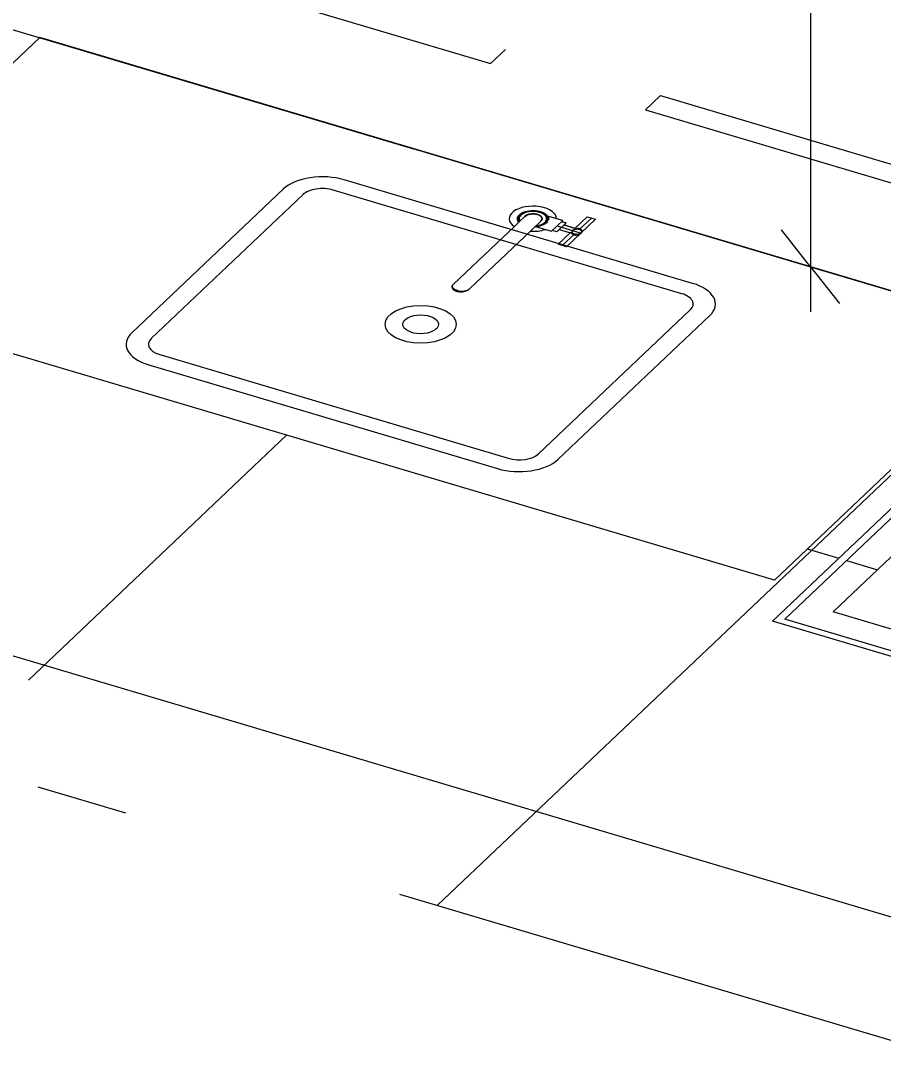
# Model space of a CAD drawing. Header units: metres. Extents: x -0.9 to 62, y -37.3 to 60.
# Drawn here: x 57.306 to 58.277, y -37.204 to -36.031 of the extents above; entities that cross this region are included whole.
import ezdxf

# ---------------------------------------------------------------- set-up
doc = ezdxf.new("R2010")
doc.units = ezdxf.units.M
for name, color, linetype, lineweight in [('A-ANNO-DIMS', 7, 'Continuous', 5), ('A-ANNO-DIMS-25', 7, 'Continuous', 5), ('AL_WC-COZ-AS', 7, 'Continuous', 5), ('ARQ-PAR', 7, 'Continuous', 5), ('ARQ-SAN', 7, 'Continuous', 5), ('KIRYA - PISO', 7, 'Continuous', 5)]:
    doc.layers.add(name, color=color, linetype=linetype, lineweight=lineweight)
doc.layers.add('ARQ_1100_BASE_TÉRREO_GARAGEM_dwg', color=7, linetype='Continuous', lineweight=5, true_color=0x767676)
doc.styles.add('Arial_2', font='arial.ttf', dxfattribs={"height": 0.075})
doc.dimstyles.new('Diagonal_-_2_mm_Arial_-_PRETO', dxfattribs={"dimscale": 0.3048, "dimtxt": 0.076519, "dimasz": 0.246063, "dimexe": 0.19685, "dimexo": 0.123031, "dimgap": 0.04101, "dimtad": 1, "dimrnd": 0.01, "dimzin": 0, "dimdsep": 46, "dimtxsty": 'Arial_2', "dimblk1": 'OBLIQUE', "dimblk2": 'OBLIQUE', "dimsah": 1, "dimcen": 0.09, "dimdle": 0.19685, "dimazin": 0, "dimtfac": 1, "dimtdec": 4, "dimtix": 1, "dimtmove": 0, "dimatfit": 3, "dimfxl": 1, "dimtvp": 1, "dimtolj": 1, "dimtzin": 0, "dimarcsym": 2})
pattern_1 = [(223.481, (1275.579, 2382.917), (0.55406794, -0.16471564), []), (343.443, (1275.579, 2382.917), (0.310219304, 0.2941954), [])]

# ---------------------------------------------------------------- blocks, each defined once
blk = doc.blocks.new('ARQ_1100_BASE_TÉRREO_GARAGEM_dwg_TORNEIRA DUNA 1198 C64-3723940-3D_DT_04')
at = {"layer": 'ARQ-SAN', "color": 253, "true_color": 0xaaaaaa}
for p, q in [((28.1313, -36.2574), (28.1319, -36.2576)), ((28.1645, -36.2535), (28.1507, -36.2665)), ((28.1259, -36.2624), (28.1528, -36.2704)), ((28.128, -36.2663), (28.1409, -36.2702)), ((28.1454, -36.2715), (28.1317, -36.2845)), ((28.1427, -36.2692), (28.1418, -36.2701)), ((28.1429, -36.2681), (28.1428, -36.2683)), ((28.1434, -36.2705), (28.1435, -36.2706)), ((28.1443, -36.2669), (28.144, -36.2671)), ((28.1443, -36.2711), (28.1446, -36.2712)), ((28.1499, -36.2663), (28.1494, -36.2662)), ((28.1534, -36.2695), (28.1534, -36.2697))]:
    blk.add_line(p, q, dxfattribs=at)
for points in [[(28.0093, -36.3278, 0), (28.0089, -36.3282, 0), (28.0083, -36.3288, 0), (28.0093, -36.3278, 0), (28.0781, -36.2625, 0), (28.0828, -36.2581, 0), (28.0824, -36.2577, 0), (28.0818, -36.2568, 0), (28.0817, -36.2566, 0), (28.0813, -36.2554, 0), (28.0812, -36.255, 0), (28.0812, -36.2542, 0), (28.0813, -36.2532, 0), (28.0813, -36.253, 0), (28.0818, -36.2519, 0), (28.082, -36.2514, 0), (28.0825, -36.2508, 0), (28.0834, -36.2498, 0), (28.0847, -36.2487, 0), (28.0854, -36.2483, 0), (28.0863, -36.2477, 0), (28.0878, -36.247, 0), (28.0881, -36.2469, 0), (28.0901, -36.2462, 0), (28.0907, -36.246, 0), (28.0922, -36.2457, 0), (28.0939, -36.2454, 0), (28.0943, -36.2453, 0), (28.0966, -36.2451, 0), (28.0973, -36.2451, 0), (28.0988, -36.245, 0), (28.1007, -36.2451, 0), (28.101, -36.2451, 0), (28.1031, -36.2453, 0), (28.104, -36.2455, 0), (28.1052, -36.2457, 0), (28.1072, -36.2462, 0), (28.1092, -36.2469, 0), (28.11, -36.2473, 0), (28.111, -36.2478, 0), (28.1123, -36.2486, 0), (28.1126, -36.2487, 0), (28.1139, -36.2498, 0), (28.1142, -36.2501, 0), (28.1148, -36.2509, 0), (28.1154, -36.2518, 0), (28.1156, -36.252, 0), (28.116, -36.2532, 0), (28.116, -36.2536, 0), (28.1161, -36.2544, 0), (28.116, -36.2554, 0), (28.1159, -36.2556, 0), (28.1155, -36.2567, 0), (28.1152, -36.2572, 0), (28.1148, -36.2578, 0), (28.1139, -36.2588, 0), (28.1125, -36.2599, 0), (28.1119, -36.2603, 0), (28.1109, -36.2609, 0), (28.1094, -36.2616, 0), (28.1091, -36.2617, 0), (28.1072, -36.2624, 0), (28.1066, -36.2626, 0), (28.1051, -36.2629, 0), (28.1034, -36.2632, 0), (28.1029, -36.2633, 0), (28.1008, -36.2635, 0)], [(28.102, -36.2623, 0), (28.1028, -36.2622, 0), (28.1032, -36.2621, 0), (28.1051, -36.2618, 0), (28.1056, -36.2616, 0), (28.1068, -36.2613, 0), (28.1082, -36.2607, 0), (28.1084, -36.2606, 0), (28.1098, -36.2599, 0), (28.1104, -36.2596, 0), (28.1111, -36.2592, 0), (28.1121, -36.2583, 0), (28.113, -36.2573, 0), (28.1133, -36.2568, 0), (28.1137, -36.2562, 0), (28.114, -36.2553, 0), (28.114, -36.2551, 0), (28.1141, -36.254, 0), (28.114, -36.2537, 0), (28.1139, -36.2529, 0), (28.1135, -36.2521, 0), (28.1134, -36.2519, 0), (28.1127, -36.2509, 0), (28.1124, -36.2506, 0), (28.1117, -36.25, 0), (28.1108, -36.2492, 0), (28.1106, -36.2491, 0), (28.1093, -36.2484, 0), (28.1087, -36.2481, 0), (28.1078, -36.2477, 0), (28.1062, -36.2471, 0), (28.1042, -36.2467, 0), (28.1034, -36.2465, 0), (28.1022, -36.2463, 0), (28.1004, -36.2462, 0), (28.1001, -36.2461, 0), (28.098, -36.2461, 0), (28.0974, -36.2461, 0), (28.096, -36.2462, 0), (28.0944, -36.2464, 0), (28.0941, -36.2465, 0), (28.0922, -36.2469, 0), (28.0916, -36.247, 0), (28.0904, -36.2473, 0), (28.0891, -36.2479, 0), (28.0889, -36.248, 0), (28.0874, -36.2487, 0), (28.0869, -36.249, 0), (28.0862, -36.2494, 0), (28.0852, -36.2503, 0), (28.0842, -36.2513, 0), (28.0839, -36.2518, 0), (28.0836, -36.2524, 0), (28.0833, -36.2533, 0), (28.0833, -36.2535, 0), (28.0832, -36.2546, 0), (28.0832, -36.2549, 0), (28.0834, -36.2557, 0), (28.0838, -36.2565, 0), (28.0839, -36.2567, 0), (28.084, -36.2569, 0)], [(28.0134, -36.3361, 0), (28.0146, -36.3363, 0), (28.0159, -36.3365, 0), (28.0164, -36.3365, 0), (28.0172, -36.3365, 0), (28.0185, -36.3365, 0), (28.0195, -36.3365, 0), (28.0198, -36.3364, 0), (28.0211, -36.3362, 0), (28.0223, -36.336, 0), (28.0226, -36.3359, 0), (28.0235, -36.3356, 0), (28.0246, -36.3352, 0), (28.0252, -36.3348, 0), (28.0256, -36.3346, 0), (28.0264, -36.334, 0), (28.0273, -36.3331, 0), (28.0961, -36.2679, 0), (28.0961, -36.2679, 0), (28.1076, -36.257, 0), (28.1082, -36.2564, 0), (28.1086, -36.2558, 0), (28.1086, -36.2557, 0), (28.1087, -36.2555, 0), (28.1089, -36.2551, 0), (28.1088, -36.2553, 0), (28.1087, -36.2556, 0)], [(28.0828, -36.2581, 0), (28.084, -36.2569, 0), (28.0896, -36.2516, 0), (28.0894, -36.2518, 0), (28.0896, -36.2516, 0), (28.0904, -36.251, 0), (28.0913, -36.2504, 0), (28.0924, -36.2499, 0), (28.0936, -36.2495, 0), (28.0948, -36.2492, 0), (28.0961, -36.249, 0), (28.0974, -36.2488, 0), (28.0987, -36.2488, 0), (28.1, -36.2489, 0), (28.1013, -36.249, 0), (28.1025, -36.2492, 0), (28.1037, -36.2495, 0), (28.1022, -36.2491, 0), (28.1013, -36.249, 0), (28.1014, -36.249, 0), (28.1025, -36.2492, 0), (28.1037, -36.2495, 0), (28.1051, -36.25, 0), (28.1063, -36.2506, 0), (28.1068, -36.2509, 0), (28.1069, -36.251, 0), (28.1076, -36.2516, 0), (28.1081, -36.2521, 0), (28.1082, -36.2523, 0), (28.108, -36.252, 0), (28.1077, -36.2517, 0)], [(28.0925, -36.2499, 0), (28.0935, -36.2495, 0), (28.0929, -36.2497, 0), (28.0925, -36.2499, 0), (28.0924, -36.2499, 0), (28.0923, -36.25, 0), (28.0918, -36.2502, 0), (28.0914, -36.2504, 0), (28.0904, -36.251, 0), (28.0896, -36.2516, 0), (28.0905, -36.2509, 0), (28.0917, -36.2502, 0), (28.0923, -36.25, 0)], [(28.1011, -36.249, 0), (28.1006, -36.2489, 0), (28.1001, -36.2489, 0), (28.099, -36.2488, 0), (28.0974, -36.2488, 0), (28.0958, -36.249, 0), (28.0948, -36.2492, 0), (28.0946, -36.2493, 0), (28.0935, -36.2495, 0), (28.0937, -36.2495, 0), (28.0943, -36.2493, 0), (28.0948, -36.2492, 0), (28.0948, -36.2492, 0), (28.0961, -36.249, 0), (28.0974, -36.2489, 0), (28.0977, -36.2488, 0), (28.0987, -36.2488, 0), (28.1, -36.2489, 0), (28.1008, -36.2489, 0), (28.1013, -36.249, 0)], [(28.1025, -36.2633, 0), (28.1196, -36.2684, 0), (28.1323, -36.2564, 0), (28.1151, -36.2513, 0)], [(28.1068, -36.2509, 0), (28.1063, -36.2507, 0), (28.106, -36.2504, 0), (28.1049, -36.2499, 0), (28.1037, -36.2495, 0), (28.1049, -36.2499, 0), (28.106, -36.2504, 0), (28.1069, -36.251, 0), (28.1077, -36.2516, 0), (28.1082, -36.2523, 0), (28.1087, -36.2529, 0), (28.1089, -36.2536, 0), (28.109, -36.2544, 0), (28.1089, -36.255, 0), (28.1086, -36.2557, 0), (28.1082, -36.2564, 0), (28.1077, -36.257, 0), (28.1075, -36.2571, 0), (28.1077, -36.257, 0), (28.1084, -36.2562, 0), (28.1086, -36.2558, 0)], [(28.1076, -36.2516, 0), (28.1073, -36.2513, 0), (28.1069, -36.251, 0)], [(28.1089, -36.2551, 0), (28.1089, -36.255, 0), (28.109, -36.2544, 0), (28.1089, -36.2538, 0), (28.1089, -36.2536, 0), (28.1086, -36.253, 0), (28.1082, -36.2523, 0), (28.1086, -36.2528, 0), (28.1089, -36.2536, 0), (28.109, -36.2545, 0), (28.1089, -36.255, 0)], [(28.1082, -36.2523, 0), (28.1082, -36.2523, 0), (28.1082, -36.2523, 0)], [(28.1354, -36.2586, 0), (28.136, -36.2588, 0), (28.1254, -36.2689, 0), (28.1206, -36.2675, 0)], [(28.1461, -36.2649, 0), (28.1597, -36.2521, 0), (28.1692, -36.2549, 0), (28.1364, -36.2859, 0), (28.127, -36.2831, 0), (28.1405, -36.2702, 0)], [(28.1462, -36.2651, 0), (28.1333, -36.2613, 0), (28.1464, -36.2654, 0)], [(28.1429, -36.2698, 0), (28.1427, -36.2694, 0), (28.1427, -36.2692, 0), (28.1426, -36.2689, 0)], [(28.1468, -36.2662, 0), (28.1456, -36.2664, 0), (28.1451, -36.2666, 0), (28.1453, -36.2665, 0)], [(28.1462, -36.2663, 0), (28.1456, -36.2664, 0), (28.1465, -36.2656, 0)], [(28.148, -36.2661, 0), (28.1482, -36.2661, 0), (28.1465, -36.2662, 0)], [(28.1495, -36.2718, 0), (28.1483, -36.2719, 0), (28.1481, -36.2719, 0), (28.1469, -36.2718, 0), (28.1467, -36.2718, 0)], [(28.1515, -36.2713, 0), (28.1519, -36.271, 0), (28.1524, -36.2708, 0), (28.1528, -36.2704, 0), (28.1533, -36.27, 0), (28.1534, -36.2697, 0), (28.1535, -36.2694, 0)], [(28.1533, -36.2682, 0), (28.1528, -36.2676, 0), (28.1528, -36.2676, 0), (28.1519, -36.2669, 0), (28.1523, -36.2672, 0)], [(28.0083, -36.3288, 0), (28.0078, -36.3295, 0), (28.0075, -36.3301, 0), (28.0074, -36.3304, 0), (28.0074, -36.3308, 0), (28.0074, -36.3315, 0), (28.0075, -36.3321, 0), (28.0076, -36.3322, 0), (28.0079, -36.3329, 0), (28.0085, -36.3335, 0), (28.0086, -36.3337, 0), (28.0092, -36.3342, 0), (28.01, -36.3347, 0), (28.0106, -36.3351, 0), (28.011, -36.3353, 0), (28.0122, -36.3357, 0), (28.0134, -36.3361, 0), (28.0141, -36.3354, 0), (28.0133, -36.3352, 0)]]:
    blk.add_polyline3d(points, dxfattribs=at)
for centre, major_axis, start_param, end_param in [((28.0986, -36.2543), (0.0267, 0), 6.27801, 10.088632), ((28.0986, -36.2543), (0.0164, 0), 4.880797, 9.806346), ((28.0986, -36.2543), (0.0165, 0), 4.880153, 9.806989), ((28.0986, -36.2543), (0.0103, 0), 1.664465, 2.631185), ((28.0986, -36.2543), (0.0103, 0), 1.562151, 1.664436), ((28.0986, -36.2543), (0.0103, 0), 1.35948, 1.562122), ((28.0986, -36.2543), (0.0103, 0), 1.309318, 1.35948), ((28.0986, -36.2543), (0.0103, 0), 1.184415, 1.309288), ((28.0986, -36.2543), (0.0103, 0), 1.060383, 1.184385), ((28.0986, -36.2543), (0.0103, 0), 5.772774, 7.343556), ((28.1389, -36.2531), (0.011, 0), 4.018337, 4.201128), ((28.1389, -36.2531), (0.011, 0), 4.202843, 4.385609), ((28.0986, -36.2543), (0.0267, 0), 4.59851, 5.267508), ((28.1698, -36.3306), (0.1174, 0), 1.811598, 1.822207), ((28.1484, -36.2699), (0.00628, 0), 3.072092, 3.571315), ((28.1481, -36.269), (0.00544, 0), 2.629358, 5.774601), ((28.1482, -36.269), (0.00553, 0), 2.89494, 3.116332), ((28.1468, -36.2703), (0.00444, 0), 3.573228, 4.189981), ((28.1481, -36.269), (0.00549, 0), 2.632293, 2.824609), ((28.1481, -36.269), (0.00544, 0), 3.432199, 3.712976), ((28.1481, -36.269), (0.00544, 0), 5.769138, 8.918006), ((28.1481, -36.269), (0.00542, 0), 2.419625, 2.631404), ((28.1481, -36.269), (0.00545, 0), 3.713286, 3.939935), ((28.148, -36.2691), (0.00532, 0), 4.024281, 4.205343), ((28.2636, -36.2457), (0.1229, 0), 3.44048, 3.450617), ((28.1497, -36.2687), (0.00628, 0), 1.691085, 2.190214), ((28.1481, -36.269), (0.00544, 0), 1.32188, 1.548953), ((28.1495, -36.2677), (0.00439, 0), 1.069863, 1.693192), ((28.1452, -36.2682), (0.00864, 0), 5.166081, 5.787947), ((28.1481, -36.269), (0.00537, 0), 4.984554, 5.223654), ((28.1481, -36.2689), (0.0053, 0), 1.056364, 1.236576), ((28.1477, -36.2687), (0.0061, 0), 5.235801, 5.48543), ((28.1494, -36.2677), (0.00446, 0), 0.580804, 1.04483), ((28.1453, -36.2681), (0.00864, 0), 5.757606, 6.379469), ((28.1477, -36.2689), (0.00582, 0), 5.772272, 6.03288), ((28.1484, -36.268), (0.00556, 0), 0.104156, 0.566861), ((28.1481, -36.269), (0.00545, 0), 0.040906, 0.275209), ((28.1483, -36.269), (0.00524, 0), 6.115775, 6.327623), ((28.1466, -36.2703), (0.00444, 0), 4.218262, 4.682609), ((28.1466, -36.2697), (0.00556, 0), 4.695477, 5.158213)]:
    blk.add_ellipse(centre, major_axis=major_axis, ratio=0.53097, start_param=start_param, end_param=end_param, dxfattribs=at)
for points in [[(28.0133, -36.3352), (28.0105, -36.3344), (28.0085, -36.333), (28.0075, -36.3314), (28.0076, -36.3297), (28.0089, -36.3282)], [(28.0141, -36.3354), (28.017, -36.3361), (28.0203, -36.3362), (28.0233, -36.3357), (28.0258, -36.3346), (28.0273, -36.3331)]]:
    blk.add_open_spline(points, degree=5, dxfattribs=at)
blk = doc.blocks.new('ARQ_1100_BASE_TÉRREO_GARAGEM_dwg_fog_3p-3723943-3D_DT_04')
at = {"layer": 'AL_WC-COZ-AS', "color": 253, "true_color": 0xaaaaaa}
for p, q in [((28.8202, -36.4677), (28.8233, -36.4647)), ((28.8524, -36.4774), (28.8554, -36.4746)), ((28.8857, -36.4871), (28.8888, -36.4841)), ((28.9178, -36.4969), (28.9208, -36.494)), ((28.9504, -36.5064), (28.9536, -36.5034)), ((28.9826, -36.5161), (28.9856, -36.5133)), ((28.7659, -36.529), (28.7381, -36.5554)), ((29.0191, -36.5272), (29.0222, -36.5242)), ((29.0512, -36.537), (29.0542, -36.5341)), ((28.6672, -36.5443), (28.7161, -36.5588)), ((28.6943, -36.5969), (28.722, -36.5706)), ((28.7441, -36.5671), (28.7929, -36.5817)), ((28.9701, -36.5909), (28.9423, -36.6172)), ((28.8715, -36.6062), (28.9203, -36.6207)), ((28.6282, -36.6596), (28.6549, -36.6343)), ((28.9003, -36.6571), (28.9281, -36.6307)), ((28.9483, -36.629), (28.9971, -36.6435)), ((28.5575, -36.6484), (28.6063, -36.6629)), ((28.6125, -36.6745), (28.5858, -36.6998)), ((28.6343, -36.6712), (28.6831, -36.6857)), ((28.8342, -36.7197), (28.8609, -36.6944)), ((28.7617, -36.7102), (28.8105, -36.7247)), ((28.8167, -36.7363), (28.79, -36.7617)), ((28.8385, -36.7331), (28.8874, -36.7476))]:
    blk.add_line(p, q, dxfattribs=at)
for points in [[(28.6876, -36.4048, 0), (29.2085, -36.5597, 0), (28.8895, -36.8622, 0), (28.3686, -36.7073, 0), (28.6876, -36.4048, 0)], [(28.6914, -36.412, 0), (29.1949, -36.5617, 0), (28.8856, -36.855, 0), (28.3822, -36.7053, 0), (28.6914, -36.412, 0)], [(28.6824, -36.4641, 0), (29.116, -36.593, 0), (28.8703, -36.8261, 0), (28.4366, -36.6971, 0), (28.6824, -36.4641, 0)]]:
    blk.add_polyline3d(points, dxfattribs=at)
for centre in [(28.8363, -36.4725), (28.9018, -36.492), (28.9665, -36.5112), (29.0352, -36.5321)]:
    blk.add_ellipse(centre, major_axis=(-0.0167, 0.0038), ratio=0.331189, start_param=6.052417, end_param=9.23237, dxfattribs=at)
for centre, major_axis, ratio in [((28.8393, -36.4697), (-0.0167, 0.0038), 0.331189), ((28.9048, -36.4891), (-0.0167, 0.0038), 0.331189), ((28.9695, -36.5084), (-0.0167, 0.0038), 0.331189), ((29.0382, -36.5292), (-0.0167, 0.0038), 0.331189), ((28.7303, -36.5633), (0.0501, 0), 0.53097), ((28.7301, -36.563), (0.0259, 0), 0.53097), ((28.9345, -36.6252), (0.0501, 0), 0.53097), ((28.9343, -36.6248), (0.0259, 0), 0.53097), ((28.6207, -36.6673), (0.0501, 0), 0.53097), ((28.6203, -36.6671), (0.0259, 0), 0.53097), ((28.8249, -36.7291), (0.0501, 0), 0.53097), ((28.8245, -36.7289), (0.0259, 0), 0.53097)]:
    blk.add_ellipse(centre, major_axis=major_axis, ratio=ratio, dxfattribs=at)
blk = doc.blocks.new('ARQ_1100_BASE_TÉRREO_GARAGEM_dwg-3696053-3D_DT_04')
at = {"layer": 'KIRYA - PISO', "true_color": 0xaaaaaa}
h = blk.add_hatch(dxfattribs=at)
h.set_pattern_fill('FP_2', color=253, style=0, pattern_type=2)
h.set_pattern_definition(pattern_1)
h.paths.add_polyline_path([(29.3598, -36.4687), (29.3766, -36.4528), (28.2423, -36.1155), (28.2255, -36.1315), (29.3528, -36.4666)])
h = blk.add_hatch(dxfattribs=at)
h.set_pattern_fill('FP_2', color=253, style=0, pattern_type=2)
h.set_pattern_definition(pattern_1)
h.paths.add_polyline_path([(28.5843, -37.2041), (29.2621, -36.5613), (28.6636, -36.3834), (28.3705, -36.6614), (27.25, -36.3283), (26.9032, -36.6572), (26.7374, -36.608), (26.7142, -36.6247), (26.6895, -36.6408), (27.2619, -36.811), (27.356, -36.7218), (27.734, -36.8342), (27.6841, -36.8815), (27.9929, -36.9733), (27.9487, -37.0152), (28.3686, -37.14)])
h.paths.add_polyline_path([(27.6399, -36.9234), (27.6841, -36.8815), (27.5851, -36.852), (27.5409, -36.8939), (27.5851, -36.9071)])
h.paths.add_polyline_path([(28.8895, -36.8622), (28.3686, -36.7073), (28.6876, -36.4048), (29.2085, -36.5597), (28.8971, -36.855)])
h.paths.add_polyline_path([(28.8856, -36.855), (29.1949, -36.5617), (28.6914, -36.412), (28.3822, -36.7053), (28.8703, -36.8504)])
h.paths.add_polyline_path([(28.8703, -36.8261), (28.4366, -36.6971), (28.6824, -36.4641), (29.116, -36.593), (28.8856, -36.8115)])
h.paths.add_polyline_path([(28.8, -36.7522), (28.8119, -36.7409), (28.8065, -36.7387), (28.802, -36.7355), (28.7995, -36.732), (28.7987, -36.7291), (28.7995, -36.7255), (28.802, -36.7222), (28.7813, -36.716), (28.7764, -36.7225), (28.7748, -36.7293), (28.7766, -36.7362), (28.7816, -36.7425), (28.7896, -36.748)])
h.paths.add_polyline_path([(28.5958, -36.6904), (28.6077, -36.679), (28.6023, -36.6769), (28.5981, -36.6741), (28.5953, -36.6701), (28.5945, -36.6672), (28.5953, -36.6637), (28.5978, -36.6604), (28.5771, -36.6542), (28.5722, -36.6606), (28.5706, -36.6675), (28.5724, -36.6743), (28.5774, -36.6807), (28.5854, -36.6862)])
h.paths.add_polyline_path([(28.9096, -36.6482), (28.9217, -36.6368), (28.9163, -36.6347), (28.9117, -36.6314), (28.9092, -36.6279), (28.9084, -36.625), (28.9092, -36.6215), (28.9117, -36.6181), (28.8909, -36.6121), (28.8861, -36.6184), (28.8845, -36.6253), (28.8862, -36.6321), (28.8913, -36.6385), (28.8992, -36.644)])
h.paths.add_polyline_path([(28.7054, -36.5864), (28.7174, -36.575), (28.712, -36.5728), (28.7078, -36.57), (28.7052, -36.5667), (28.7042, -36.5632), (28.705, -36.5596), (28.7075, -36.5563), (28.6868, -36.5501), (28.6819, -36.5566), (28.6802, -36.5634), (28.6824, -36.5708), (28.6876, -36.5771), (28.695, -36.5822)])
h.paths.add_polyline_path([(29.0463, -36.5359), (29.0222, -36.5242), (29.024, -36.5233), (29.0264, -36.5227), (29.03, -36.5225), (29.0359, -36.523), (29.0421, -36.5244), (29.0478, -36.5264), (29.0523, -36.5289), (29.0539, -36.5305), (29.0547, -36.5318), (29.0548, -36.5329), (29.0546, -36.5337), (29.0536, -36.5346), (29.0513, -36.5354), (29.0501, -36.5357), (29.0478, -36.5359)])
h.paths.add_polyline_path([(29.0441, -36.5388), (29.0384, -36.5384), (29.0322, -36.5372), (29.0264, -36.5352), (29.0219, -36.5328), (29.0193, -36.5306), (29.0191, -36.5304), (29.0185, -36.5292), (29.0185, -36.5281), (29.0192, -36.527), (29.0215, -36.5253), (29.0215, -36.5264), (29.0222, -36.5276), (29.024, -36.5293), (29.0264, -36.5309), (29.0301, -36.5326), (29.0361, -36.5346), (29.0425, -36.5357), (29.0463, -36.5359), (29.0503, -36.5376), (29.0501, -36.5379), (29.0466, -36.5386), (29.0451, -36.5387)])
h.paths.add_polyline_path([(28.98, -36.5174), (28.9823, -36.5163), (28.9814, -36.5171)])
h.paths.add_polyline_path([(28.9776, -36.5151), (28.9536, -36.5033), (28.9553, -36.5025), (28.9578, -36.5019), (28.9613, -36.5017), (28.9672, -36.5022), (28.9734, -36.5035), (28.9791, -36.5056), (28.9835, -36.508), (28.9853, -36.5098), (28.986, -36.511), (28.9863, -36.5117), (28.9859, -36.5129), (28.985, -36.5137), (28.9827, -36.5146), (28.9814, -36.5149), (28.9779, -36.5151)])
h.paths.add_polyline_path([(28.9129, -36.4958), (28.8888, -36.4841), (28.8905, -36.4832), (28.893, -36.4827), (28.8965, -36.4824), (28.9024, -36.4829), (28.9087, -36.4843), (28.9144, -36.4863), (28.9187, -36.4888), (28.9202, -36.4901), (28.9213, -36.4917), (28.9215, -36.4924), (28.9211, -36.4936), (28.9202, -36.4945), (28.9179, -36.4954), (28.9167, -36.4956), (28.9144, -36.4958)])
h.paths.add_polyline_path([(28.9107, -36.4987), (28.9049, -36.4983), (28.8988, -36.4971), (28.893, -36.4951), (28.8884, -36.4928), (28.8868, -36.4915), (28.8857, -36.4903), (28.8851, -36.4891), (28.8851, -36.4881), (28.8858, -36.487), (28.8881, -36.4852), (28.8881, -36.4864), (28.8888, -36.4876), (28.8905, -36.4892), (28.893, -36.4908), (28.8967, -36.4926), (28.9027, -36.4945), (28.9091, -36.4956), (28.9129, -36.4958), (28.9169, -36.4976), (28.9167, -36.4978), (28.9131, -36.4986), (28.9116, -36.4987)])
h.paths.add_polyline_path([(28.8474, -36.4764), (28.8233, -36.4647), (28.8246, -36.4639), (28.8263, -36.4634), (28.8311, -36.4629), (28.837, -36.4635), (28.8432, -36.4648), (28.8489, -36.4669), (28.8533, -36.4693), (28.8548, -36.4707), (28.8558, -36.4723), (28.856, -36.473), (28.8557, -36.4742), (28.8547, -36.475), (28.8525, -36.4759), (28.8497, -36.4763), (28.8489, -36.4764)])
h.paths.add_polyline_path([(28.8452, -36.4793), (28.8395, -36.4789), (28.8333, -36.4776), (28.8275, -36.4757), (28.823, -36.4733), (28.8213, -36.4721), (28.8202, -36.4708), (28.8196, -36.4697), (28.8196, -36.4686), (28.8203, -36.4675), (28.8226, -36.4658), (28.8227, -36.4669), (28.8233, -36.4681), (28.8251, -36.4698), (28.8275, -36.4714), (28.8312, -36.4731), (28.8373, -36.475), (28.8436, -36.4762), (28.8474, -36.4764), (28.8514, -36.4781), (28.8512, -36.4783), (28.8477, -36.4791), (28.8458, -36.4792)])
at = {"layer": 'ARQ-PAR', "color": 253, "true_color": 0xaaaaaa}
for points in [[(26.7374, -36.6079, 0), (26.8107, -36.5385, 0), (26.8456, -36.5488, 0), (27.51, -35.9188, 0), (28.051, -36.0796, 0), (28.0678, -36.0637, 0)], [(28.5843, -37.2041, 0), (29.2621, -36.5613, 0), (27.5432, -36.0503, 0), (26.9032, -36.6572, 0), (26.7374, -36.6079, 0)], [(28.2423, -36.1155, 0), (28.2255, -36.1315, 0), (29.3598, -36.4687, 0), (29.3766, -36.4528, 0)]]:
    blk.add_polyline3d(points, dxfattribs=at)
at = {"layer": 'ARQ-SAN', "color": 253, "true_color": 0xaaaaaa}
for p, q in [((28.2785, -36.3271), (27.8859, -36.2104)), ((27.8178, -36.2206), (27.6468, -36.3828)), ((28.2663, -36.3387), (27.8737, -36.222)), ((27.8397, -36.2271), (27.6687, -36.3893)), ((28.1049, -36.5189), (28.2759, -36.3568)), ((28.1267, -36.5254), (28.2977, -36.3633)), ((27.6783, -36.4073), (28.0709, -36.524)), ((27.6661, -36.4189), (28.0587, -36.5356))]:
    blk.add_line(p, q, dxfattribs=at)
blk.add_polyline3d([(28.6636, -36.3834, 0), (28.3705, -36.6614, 0), (27.25, -36.3283, 0), (27.5432, -36.0503, 0), (28.6636, -36.3834, 0)], dxfattribs=at)
for centre, major_axis, start_param, end_param in [((27.8615, -36.2336), (0.05, 0), 1.060386, 2.631183), ((27.8615, -36.2336), (0.025, 0), 1.060386, 2.631183), ((28.2541, -36.3503), (0.05, 0), 5.772775, 7.343572), ((28.2541, -36.3503), (0.025, 0), 5.772775, 7.343572), ((27.6905, -36.3957), (0.05, 0), 2.631183, 4.201979), ((27.6905, -36.3957), (0.025, 0), 2.631183, 4.201979), ((28.0831, -36.5125), (0.05, 0), 4.201979, 5.772775), ((28.0831, -36.5125), (0.025, 0), 4.201979, 5.772775)]:
    blk.add_ellipse(centre, major_axis=major_axis, ratio=0.53097, start_param=start_param, end_param=end_param, dxfattribs=at)
for major_axis in [(0.04, 0), (0.02, 0)]:
    blk.add_ellipse((27.9722, -36.3732), major_axis=major_axis, ratio=0.53097, dxfattribs=at)
at = {"layer": 'ARQ_1100_BASE_TÉRREO_GARAGEM_dwg', "color": 254, "true_color": 0xd1d1d1}
for p, q in [((28.2423, -36.1155), (29.3766, -36.4528)), ((27.5409, -36.8939), (27.6399, -36.9234)), ((28.5843, -37.2041), (27.9487, -37.0152))]:
    blk.add_line(p, q, dxfattribs=at)
for name in ['ARQ_1100_BASE_TÉRREO_GARAGEM_dwg_TORNEIRA DUNA 1198 C64-3723940-3D_DT_04', 'ARQ_1100_BASE_TÉRREO_GARAGEM_dwg_TORNEIRA DUNA 1198 C64-3723940-3D_DT_04', 'ARQ_1100_BASE_TÉRREO_GARAGEM_dwg_fog_3p-3723943-3D_DT_04']:
    blk.add_blockref(name, (0, 0))
blk = doc.blocks.new('DIMBLOCK38-3D_DT_04')
at = {"layer": 'A-ANNO-DIMS-25'}
for p, q in [((58.1949, -35.3762), (57.9321, -35.2981)), ((58.1949, -35.3254), (58.1949, -36.3592)), ((58.1949, -35.3762), (58.2472, -35.3918)), ((58.1949, -36.3084), (58.1425, -36.2928)), ((58.1949, -36.3084), (58.2084, -36.3124))]:
    blk.add_line(p, q, dxfattribs=at)
at = {"layer": 'A-ANNO-DIMS-25', "lineweight": 20}
for p, q in [((58.1949, -35.3762), (58.1622, -35.3347)), ((58.1949, -35.3762), (58.2276, -35.4178)), ((58.1949, -36.3084), (58.1622, -36.2669)), ((58.1949, -36.3084), (58.2276, -36.3499))]:
    blk.add_line(p, q, dxfattribs=at)
at = {"layer": 'A-ANNO-DIMS-25', "color": 0, "insert": (58.0866, -35.9403), "char_height": 0.075, "width": 0.242979, "attachment_point": 1, "rotation": 90, "line_spacing_factor": 0.941778, "style": 'Arial_2'}
blk.add_mtext('1,10', dxfattribs=at)
blk = doc.blocks.new('_Oblique')
at = {"color": 0, "linetype": 'ByBlock', "lineweight": -2}
blk.add_line((-0.5, -0.5), (0.5, 0.5), dxfattribs=at)
blk = doc.blocks.new('DIMBLOCK39-3D_DT_04')
at = {"layer": 'A-ANNO-DIMS-25'}
for p, q in [((57.0908, -34.8277), (57.0908, -36.031)), ((57.0908, -34.8785), (57.0385, -34.863)), ((57.0908, -34.8785), (57.5256, -35.0078)), ((57.0908, -35.9801), (57.0385, -35.9646)), ((57.0908, -35.9801), (57.7478, -36.1755))]:
    blk.add_line(p, q, dxfattribs=at)
at = {"layer": 'A-ANNO-DIMS-25', "lineweight": 20}
for p, q in [((57.0908, -34.8785), (57.0581, -34.837)), ((57.0908, -34.8785), (57.1235, -34.92)), ((57.0908, -35.9801), (57.0581, -35.9386)), ((57.0908, -35.9801), (57.1235, -36.0217))]:
    blk.add_line(p, q, dxfattribs=at)
at = {"layer": 'A-ANNO-DIMS-25', "color": 0, "insert": (56.9825, -35.5273), "char_height": 0.075, "width": 0.242979, "attachment_point": 1, "rotation": 90, "line_spacing_factor": 0.941778, "style": 'Arial_2'}
blk.add_mtext('1,30', dxfattribs=at)

msp = doc.modelspace()

# ---------------------------------------------------------------- block references
at = {"layer": 'ARQ_1100_BASE_TÉRREO_GARAGEM_dwg', "color": 253, "true_color": 0xaaaaaa}
msp.add_blockref('ARQ_1100_BASE_TÉRREO_GARAGEM_dwg-3696053-3D_DT_04', (29.7837, 0), dxfattribs=at)

# ---------------------------------------------------------------- dimensions: what is measured, and where the dimension line sits
at = {"layer": 'A-ANNO-DIMS'}
for base, p1, p2, override, picture, middle in [((57.0908, -36.1852), (57.5583, -35.0175), (57.7805, -36.1852), {"dimpost": '<>', "dimfxl": 1.188604}, 'DIMBLOCK39-3D_DT_04', (57.0407, -35.6014)), ((58.1949, -36.3221), (57.8994, -35.2884), (58.2412, -36.3221), {"dimpost": '<>', "dimfxl": 1.088791}, 'DIMBLOCK38-3D_DT_04', (58.1441, -35.8053))]:
    dim = msp.add_linear_dim(base=base, p1=p1, p2=p2, angle=90, dimstyle='Diagonal_-_2_mm_Arial_-_PRETO', override=override, dxfattribs=at)
    dim.commit()
    dim.dimension.update_dxf_attribs({"geometry": picture, "text_midpoint": middle})

doc.saveas('drawing.dxf')
